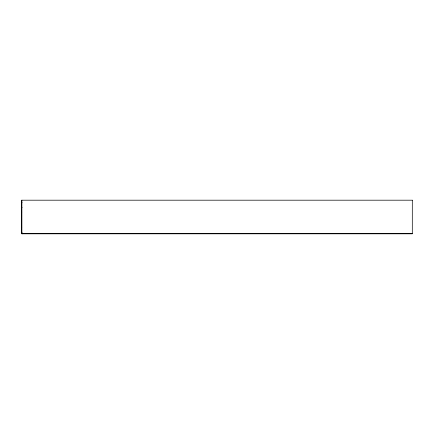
<?xml version="1.0" encoding="UTF-8"?>
<svg xmlns="http://www.w3.org/2000/svg" width="434" height="434" viewBox="0 0 434 434"><rect width="100%" height="100%" fill="white"/><g stroke="black" fill="none" stroke-linecap="round" stroke-linejoin="round"><path stroke-width="0.65" d="M21.7 227.742L21.7 226.987M21.7 212.589L21.7 211.835M21.7 202.732L22.112 202.732M21.7 207.485L22.112 207.485M21.7 232.336L22.112 232.336M412.3 233.497L21.857 233.497L21.857 200.193M22.535 233.497L22.535 233.807M412.3 200.193L21.7 200.193L21.7 233.807L412.3 233.807L412.3 200.193"/></g></svg>
